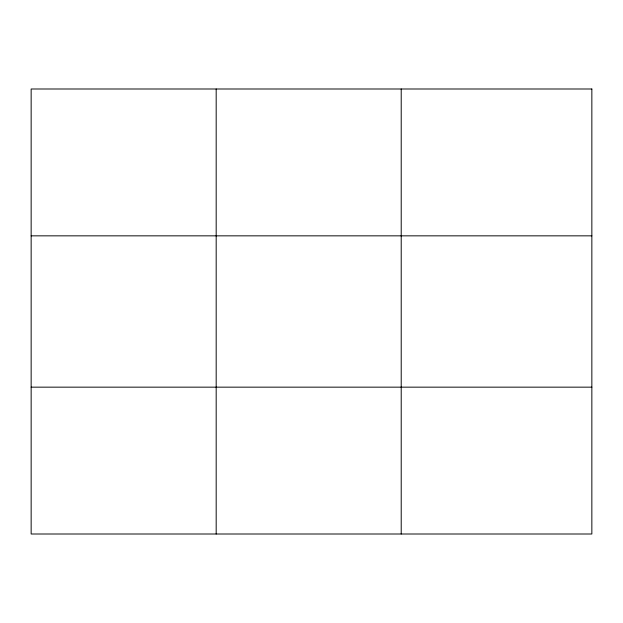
<?xml version="1.0" encoding="UTF-8"?>
<svg xmlns="http://www.w3.org/2000/svg" width="623" height="623" viewBox="0 0 623 623"><rect width="100%" height="100%" fill="white"/><g stroke="black" fill="none" stroke-linecap="round" stroke-linejoin="round"><path stroke-width="0.93" d="M216.181 88.996L216.181 534.004M401.212 88.996L401.212 534.004M31.15 235.844L591.85 235.844M31.15 387.156L591.85 387.156M591.85 88.996L591.85 534.004L31.15 534.004L31.15 88.996L591.85 88.996"/></g></svg>
